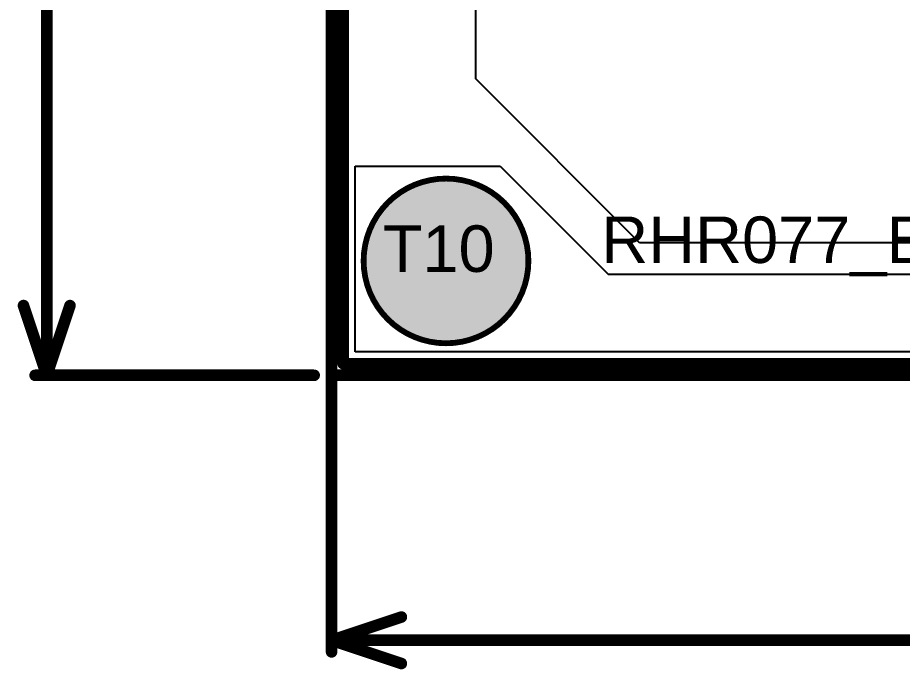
# Model space of a CAD drawing. Header units: inches. Extents: x -0.27 to 1.97, y -0.26 to 0.99.
# Drawn here: x -0.27 to 0.491, y -0.253 to 0.308 of the extents above; entities that cross this region are included whole.
import ezdxf

# ---------------------------------------------------------------- set-up
doc = ezdxf.new("R2010")
doc.units = ezdxf.units.IN
doc.header["$MEASUREMENT"] = 0
for name, color, linetype in [('Bottom Layer', 5, 'Continuous'), ('Bottom Solder', 6, 'Continuous'), ('Keep-Out Layer', 6, 'Continuous'), ('Mechanical 1', 6, 'Continuous'), ('Multi-Layer', 9, 'Continuous'), ('Pad Holes', 156, 'Continuous'), ('Top Layer', 1, 'Continuous'), ('Top Overlay', 2, 'Continuous'), ('Top Solder', 216, 'Continuous')]:
    doc.layers.add(name, color=color, linetype=linetype)
doc.styles.add('Arial', font='', dxfattribs={"height": 0.2})
doc.styles.get('Arial').set_extended_font_data('Arial')

# ---------------------------------------------------------------- blocks, each defined once
blk = doc.blocks.new('FIX_2_5_7')
at = {"layer": 'Bottom Layer'}
h = blk.add_hatch(color=5, dxfattribs=at)
edge = h.paths.add_edge_path()
edge.add_arc((0, 0), 0.0689, 0, 360)
at = {"layer": 'Bottom Solder'}
h = blk.add_hatch(color=6, dxfattribs=at)
edge = h.paths.add_edge_path()
edge.add_arc((0, 0), 0.0729, 0, 360)
at = {"layer": 'Multi-Layer'}
h = blk.add_hatch(color=9, dxfattribs=at)
edge = h.paths.add_edge_path()
edge.add_arc((0, 0), 0.0689, 0, 360)
at = {"layer": 'Pad Holes'}
h = blk.add_hatch(color=7, dxfattribs=at)
edge = h.paths.add_edge_path()
edge.add_arc((0, 0), 0.05315, 0, 360)
at = {"layer": 'Top Layer'}
h = blk.add_hatch(color=1, dxfattribs=at)
edge = h.paths.add_edge_path()
edge.add_arc((0, 0), 0.0689, 0, 360)
at = {"layer": 'Top Solder'}
h = blk.add_hatch(color=216, dxfattribs=at)
edge = h.paths.add_edge_path()
edge.add_arc((0, 0), 0.0729, 0, 360)
at = {"layer": 'Top Overlay'}
for points in [[(0.07087, 0, 0.005, 0.005, 1), (-0.07087, 0, 0.005, 0.005, 1)], [(-0.07212, 0, 0.0025, 0.0025, 1), (-0.06962, 0, 0.0025, 0.0025, 1)], [(0.06962, 0, 0.0025, 0.0025, 1), (0.07212, 0, 0.0025, 0.0025, 1)]]:
    blk.add_lwpolyline(points, format="xyseb", close=True, dxfattribs=at)

msp = doc.modelspace()

# ---------------------------------------------------------------- linework, layer by layer
at = {"layer": 'Bottom Layer'}
for p, q in [((0.124, 0.255), (0.124, 0.38888)), ((0.265, 0.114), (0.124, 0.255)), ((0.0202, 0.0202), (0.0202, 0.18)), ((0.0202, 0.18), (0.145, 0.18)), ((0.145, 0.18), (0.238, 0.087)), ((1.682, 0.114), (0.265, 0.114)), ((0.238, 0.087), (1.721, 0.087)), ((1.9488, 0.0202), (0.0202, 0.0202))]:
    msp.add_line(p, q, dxfattribs=at)
at = {"layer": 'Keep-Out Layer'}
for points in [[(0.01, 0.01, 0.01, 0.01, 0), (0.01, 0.973, 0.01, 0.01, 0)], [(0.01, 0.01, 0.01, 0.01, 0), (1.959, 0.01, 0.01, 0.01, 0)]]:
    msp.add_lwpolyline(points, format="xyseb", dxfattribs=at)
msp.add_lwpolyline([(0.0075, 0.01, 0.005, 0.005, 1), (0.0125, 0.01, 0.005, 0.005, 1)], format="xyseb", close=True, dxfattribs=at)
msp.add_lwpolyline([(0.0075, 0.01, 0.005, 0.005, 1), (0.0125, 0.01, 0.005, 0.005, 1)], format="xyseb", close=True, dxfattribs=at)
at = {"layer": 'Mechanical 1'}
for points in [[(0, 0, 0.01, 0.01, 0), (0, 0.98425, 0.01, 0.01, 0)], [(0, -0.238, 0.01, 0.01, 0), (0, 0.96925, 0.01, 0.01, 0)], [(-0.245, 0, 0.01, 0.01, 0), (-0.245, 0.32517, 0.01, 0.01, 0)], [(-0.265, 0.06, 0.01, 0.01, 0), (-0.245, 0, 0.01, 0.01, 0)], [(-0.245, 0, 0.01, 0.01, 0), (-0.225, 0.06, 0.01, 0.01, 0)], [(-0.255, 0, 0.01, 0.01, 0), (-0.015, 0, 0.01, 0.01, 0)], [(0, 0, 0.01, 0.01, 0), (1.9685, 0, 0.01, 0.01, 0)], [(0, -0.228, 0.01, 0.01, 0), (0.06, -0.208, 0.01, 0.01, 0)], [(0, -0.228, 0.01, 0.01, 0), (0.06, -0.248, 0.01, 0.01, 0)], [(0, -0.228, 0.01, 0.01, 0), (0.8173, -0.228, 0.01, 0.01, 0)]]:
    msp.add_lwpolyline(points, format="xyseb", dxfattribs=at)
for points in [[(-0.2675, 0.06, 0.005, 0.005, 1), (-0.2625, 0.06, 0.005, 0.005, 1)], [(-0.2275, 0.06, 0.005, 0.005, 1), (-0.2225, 0.06, 0.005, 0.005, 1)], [(-0.2575, 0, 0.005, 0.005, 1), (-0.2525, 0, 0.005, 0.005, 1)], [(-0.2475, 0, 0.005, 0.005, 1), (-0.2425, 0, 0.005, 0.005, 1)], [(-0.2475, 0, 0.005, 0.005, 1), (-0.2425, 0, 0.005, 0.005, 1)], [(-0.2475, 0, 0.005, 0.005, 1), (-0.2425, 0, 0.005, 0.005, 1)], [(-0.0175, 0, 0.005, 0.005, 1), (-0.0125, 0, 0.005, 0.005, 1)], [(-0.0025, 0, 0.005, 0.005, 1), (0.0025, 0, 0.005, 0.005, 1)], [(-0.0025, 0, 0.005, 0.005, 1), (0.0025, 0, 0.005, 0.005, 1)], [(0.0575, -0.208, 0.005, 0.005, 1), (0.0625, -0.208, 0.005, 0.005, 1)], [(-0.0025, -0.228, 0.005, 0.005, 1), (0.0025, -0.228, 0.005, 0.005, 1)], [(-0.0025, -0.228, 0.005, 0.005, 1), (0.0025, -0.228, 0.005, 0.005, 1)], [(-0.0025, -0.228, 0.005, 0.005, 1), (0.0025, -0.228, 0.005, 0.005, 1)], [(-0.0025, -0.238, 0.005, 0.005, 1), (0.0025, -0.238, 0.005, 0.005, 1)], [(0.0575, -0.248, 0.005, 0.005, 1), (0.0625, -0.248, 0.005, 0.005, 1)]]:
    msp.add_lwpolyline(points, format="xyseb", close=True, dxfattribs=at)
at = {"layer": 'Top Layer'}
for p, q in [((0.124, 0.255), (0.124, 0.741)), ((0.265, 0.114), (0.124, 0.255)), ((0.0202, 0.0202), (0.0202, 0.18)), ((0.0202, 0.18), (0.145, 0.18)), ((0.145, 0.18), (0.238, 0.087)), ((1.02753, 0.114), (0.265, 0.114)), ((0.238, 0.087), (1.721, 0.087)), ((1.9488, 0.0202), (0.0202, 0.0202))]:
    msp.add_line(p, q, dxfattribs=at)

# ---------------------------------------------------------------- block references
msp.add_blockref('FIX_2_5_7', (0.09843, 0.09843))

# ---------------------------------------------------------------- texts
at = {"layer": 'Top Overlay', "style": 'Arial'}
for s, p in [('RHR077_ECAT_LED_SW_rev1', (0.232, 0.09666)), ('T10', (0.044, 0.089))]:
    msp.add_text(s, height=0.04, dxfattribs=at).set_placement(p)

doc.saveas('drawing.dxf')
